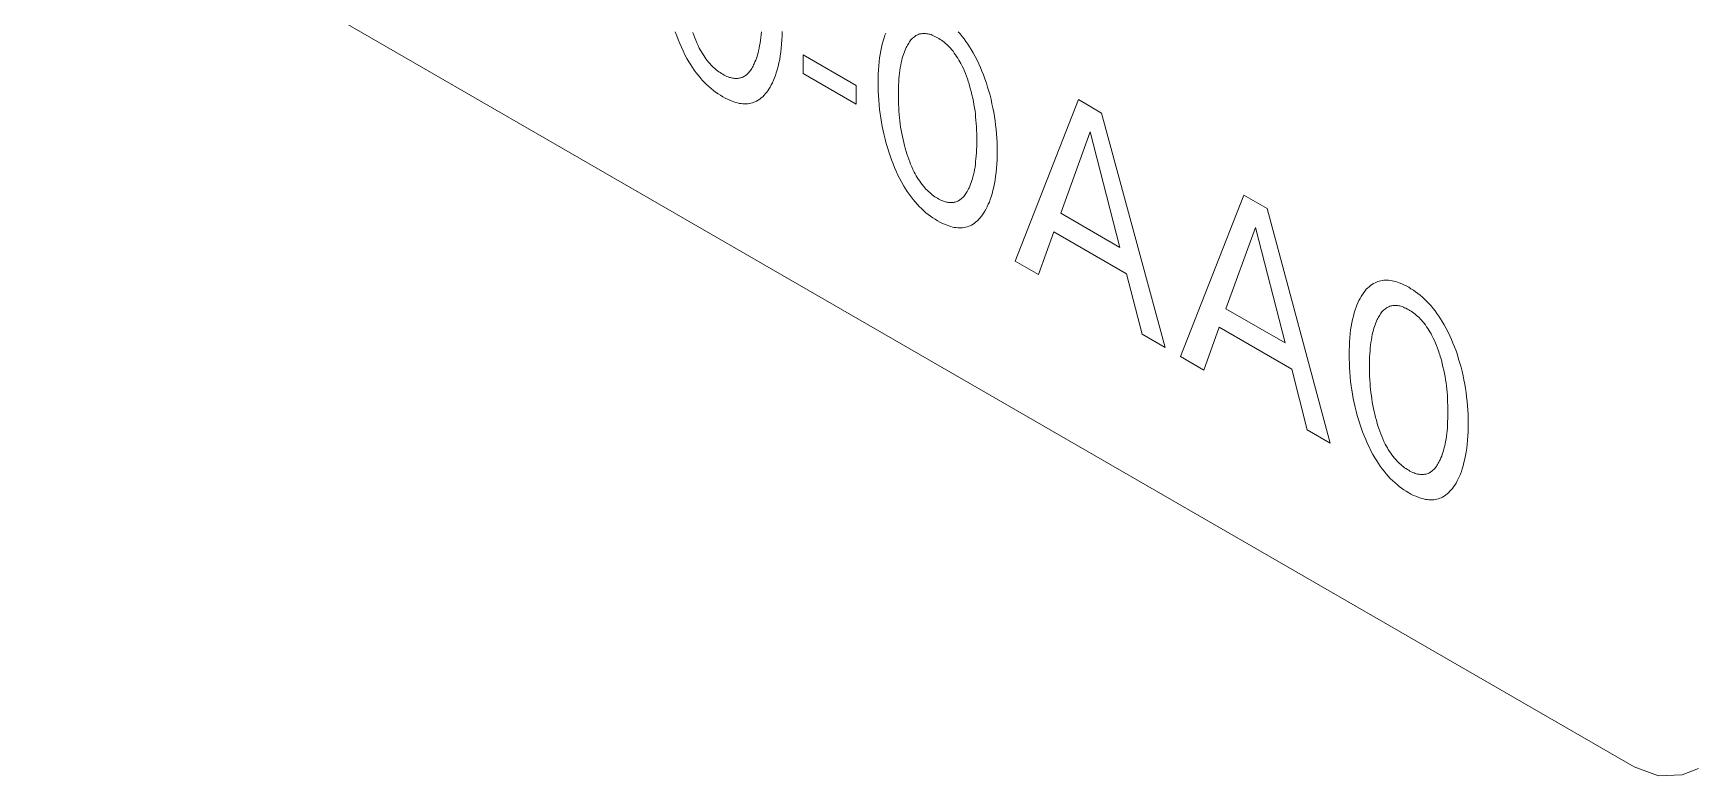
# Model space of a CAD drawing. Header units: inches. Extents: x 67578 to 72421, y -34894 to -31675.
# Drawn here: x 69258.74 to 69275.13, y -33412.48 to -33405.18 of the extents above; entities that cross this region are included whole.
import ezdxf

# ---------------------------------------------------------------- set-up
doc = ezdxf.new("R2010")
doc.units = ezdxf.units.IN
doc.header["$MEASUREMENT"] = 0

# ---------------------------------------------------------------- blocks, each defined once
blk = doc.blocks.new('ET200S')
at = {"lineweight": 0}
for p, q in [((76.391, -34.995), (86.291, -40.71)), ((81.152, -36.307), (81.481, -36.497)), ((81.152, -36.423), (81.152, -36.307)), ((81.481, -36.612), (81.152, -36.423)), ((81.481, -36.497), (81.481, -36.612)), ((82.463, -37.582), (82.855, -36.584)), ((82.855, -36.584), (82.998, -36.667)), ((82.998, -36.667), (83.39, -38.117)), ((82.927, -36.784), (82.745, -37.287)), ((83.111, -37.498), (82.927, -36.784)), ((83.486, -38.173), (83.877, -37.174)), ((83.877, -37.174), (84.021, -37.257)), ((84.021, -37.257), (84.412, -38.708)), ((82.745, -37.287), (83.111, -37.498)), ((83.95, -37.374), (83.767, -37.877)), ((84.133, -38.088), (83.95, -37.374)), ((82.703, -37.401), (82.608, -37.666)), ((83.152, -37.661), (82.703, -37.401)), ((82.608, -37.666), (82.463, -37.582)), ((83.248, -38.035), (83.152, -37.661)), ((83.767, -37.877), (84.133, -38.088)), ((83.725, -37.991), (83.63, -38.256)), ((84.174, -38.251), (83.725, -37.991)), ((83.39, -38.117), (83.248, -38.035)), ((83.63, -38.256), (83.486, -38.173)), ((84.27, -38.626), (84.174, -38.251)), ((84.412, -38.708), (84.27, -38.626)), ((86.442, -40.765), (86.291, -40.71)), ((86.588, -40.76), (86.442, -40.765)), ((86.69, -40.72), (86.588, -40.76))]:
    blk.add_line(p, q, dxfattribs=at)
for points in [[(80.94, -36.519), (80.948, -36.506), (80.955, -36.493), (80.962, -36.479), (80.969, -36.464), (80.975, -36.45), (80.981, -36.434), (80.986, -36.419), (80.992, -36.399), (80.998, -36.378), (81.002, -36.357), (81.007, -36.336), (81.01, -36.314), (81.014, -36.291), (81.017, -36.266), (81.019, -36.241), (81.021, -36.215), (81.022, -36.189), (81.023, -36.163)], [(80.361, -36.164), (80.37, -36.19), (80.379, -36.213), (80.389, -36.237), (80.399, -36.26), (80.41, -36.283), (80.421, -36.306), (80.433, -36.329), (80.446, -36.351), (80.457, -36.369), (80.468, -36.385), (80.479, -36.402), (80.491, -36.418), (80.503, -36.433), (80.515, -36.448), (80.528, -36.463), (80.541, -36.477), (80.555, -36.49), (80.569, -36.503), (80.583, -36.515), (80.597, -36.527), (80.611, -36.538), (80.626, -36.548), (80.64, -36.557), (80.655, -36.566), (80.67, -36.574), (80.684, -36.582), (80.699, -36.588), (80.713, -36.594), (80.724, -36.598), (80.736, -36.602), (80.747, -36.604), (80.758, -36.607), (80.769, -36.608), (80.779, -36.609), (80.79, -36.61), (80.8, -36.61), (80.81, -36.609), (80.819, -36.607), (80.829, -36.606), (80.838, -36.603), (80.847, -36.6), (80.856, -36.597), (80.864, -36.593), (80.874, -36.587), (80.884, -36.58), (80.893, -36.573), (80.902, -36.566), (80.91, -36.557), (80.918, -36.548), (80.926, -36.539), (80.933, -36.529), (80.94, -36.519)], [(80.894, -36.164), (80.892, -36.183), (80.891, -36.2), (80.888, -36.217), (80.886, -36.234), (80.883, -36.25), (80.88, -36.266), (80.876, -36.282), (80.873, -36.294), (80.87, -36.306), (80.867, -36.318), (80.863, -36.329), (80.859, -36.34), (80.854, -36.351), (80.85, -36.362), (80.846, -36.369), (80.842, -36.377), (80.839, -36.384), (80.834, -36.391), (80.83, -36.398), (80.826, -36.404), (80.821, -36.41), (80.816, -36.416), (80.811, -36.422), (80.805, -36.427), (80.8, -36.432), (80.795, -36.435), (80.79, -36.438), (80.785, -36.441), (80.78, -36.444), (80.775, -36.446), (80.77, -36.448), (80.764, -36.45), (80.759, -36.451), (80.753, -36.452), (80.747, -36.453), (80.741, -36.453), (80.735, -36.453), (80.728, -36.453), (80.722, -36.452), (80.716, -36.451), (80.709, -36.45), (80.703, -36.448), (80.696, -36.446), (80.688, -36.443), (80.68, -36.44), (80.671, -36.436), (80.663, -36.432), (80.655, -36.427), (80.647, -36.422), (80.638, -36.417), (80.63, -36.411), (80.622, -36.405), (80.614, -36.399), (80.606, -36.392), (80.598, -36.385), (80.59, -36.377), (80.583, -36.37), (80.575, -36.361), (80.567, -36.352), (80.559, -36.342), (80.551, -36.332), (80.544, -36.321), (80.537, -36.31), (80.53, -36.299), (80.523, -36.288), (80.516, -36.276), (80.51, -36.265), (80.502, -36.249), (80.495, -36.233), (80.488, -36.217), (80.482, -36.201), (80.476, -36.185), (80.47, -36.169)], [(82.268, -37.286), (82.276, -37.273), (82.284, -37.26), (82.291, -37.246), (82.297, -37.231), (82.304, -37.217), (82.309, -37.202), (82.315, -37.186), (82.321, -37.166), (82.326, -37.145), (82.331, -37.124), (82.335, -37.103), (82.339, -37.081), (82.342, -37.058), (82.345, -37.034), (82.348, -37.008), (82.349, -36.983), (82.351, -36.956), (82.351, -36.93), (82.352, -36.903), (82.351, -36.877), (82.351, -36.85), (82.349, -36.823), (82.348, -36.795), (82.345, -36.768), (82.342, -36.74), (82.339, -36.714), (82.335, -36.688), (82.331, -36.662), (82.326, -36.635), (82.32, -36.609), (82.314, -36.582), (82.308, -36.557), (82.301, -36.532), (82.293, -36.507), (82.285, -36.482), (82.276, -36.456), (82.267, -36.431), (82.258, -36.408), (82.249, -36.385), (82.238, -36.362), (82.228, -36.34), (82.216, -36.317), (82.204, -36.295), (82.191, -36.273), (82.181, -36.257), (82.17, -36.24), (82.159, -36.224), (82.147, -36.208), (82.135, -36.193), (82.123, -36.178), (82.11, -36.164)], [(81.664, -36.172), (81.658, -36.186), (81.653, -36.201), (81.647, -36.22), (81.641, -36.24), (81.636, -36.261), (81.632, -36.282), (81.628, -36.304), (81.625, -36.326), (81.622, -36.35), (81.62, -36.375), (81.618, -36.4), (81.617, -36.426), (81.616, -36.452), (81.616, -36.478), (81.616, -36.505), (81.617, -36.533), (81.618, -36.56), (81.62, -36.588), (81.622, -36.616), (81.625, -36.645), (81.628, -36.671), (81.632, -36.697), (81.636, -36.724), (81.641, -36.75), (81.646, -36.777), (81.653, -36.804), (81.659, -36.829), (81.666, -36.855), (81.673, -36.88), (81.681, -36.906), (81.69, -36.931), (81.699, -36.957), (81.708, -36.98), (81.717, -37.004), (81.728, -37.027), (81.738, -37.051), (81.75, -37.074), (81.762, -37.096), (81.775, -37.119), (81.785, -37.136), (81.796, -37.152), (81.808, -37.169), (81.82, -37.185), (81.832, -37.201), (81.844, -37.216), (81.857, -37.23), (81.87, -37.244), (81.884, -37.258), (81.897, -37.27), (81.911, -37.283), (81.926, -37.294), (81.94, -37.305), (81.955, -37.315), (81.969, -37.324), (81.984, -37.333), (81.998, -37.341), (82.013, -37.349), (82.027, -37.355), (82.042, -37.361), (82.053, -37.365), (82.065, -37.369), (82.076, -37.372), (82.087, -37.374), (82.098, -37.375), (82.108, -37.377), (82.118, -37.377), (82.128, -37.377), (82.138, -37.376), (82.148, -37.375), (82.157, -37.373), (82.167, -37.37), (82.176, -37.367), (82.184, -37.364), (82.193, -37.36), (82.203, -37.354), (82.212, -37.348), (82.221, -37.34), (82.23, -37.333), (82.239, -37.324), (82.247, -37.315), (82.254, -37.306), (82.262, -37.296), (82.268, -37.286)], [(81.789, -36.904), (81.783, -36.885), (81.778, -36.867), (81.774, -36.848), (81.77, -36.83), (81.766, -36.811), (81.762, -36.793), (81.759, -36.773), (81.755, -36.754), (81.753, -36.734), (81.75, -36.714), (81.748, -36.695), (81.746, -36.676), (81.744, -36.655), (81.743, -36.634), (81.742, -36.613), (81.741, -36.593), (81.741, -36.573), (81.741, -36.552), (81.741, -36.533), (81.741, -36.513), (81.742, -36.494), (81.743, -36.474), (81.744, -36.456), (81.746, -36.437), (81.748, -36.42), (81.75, -36.403), (81.753, -36.387), (81.756, -36.371), (81.759, -36.355), (81.762, -36.34), (81.765, -36.328), (81.769, -36.316), (81.772, -36.305), (81.776, -36.294), (81.78, -36.283), (81.785, -36.272), (81.789, -36.262), (81.793, -36.255), (81.797, -36.248), (81.801, -36.241), (81.805, -36.234), (81.809, -36.227), (81.814, -36.221), (81.818, -36.215), (81.823, -36.21), (81.828, -36.204), (81.834, -36.199), (81.84, -36.195), (81.845, -36.191), (81.85, -36.188), (81.855, -36.185), (81.861, -36.183), (81.867, -36.18), (81.872, -36.178), (81.878, -36.177), (81.885, -36.176), (81.891, -36.175), (81.898, -36.175), (81.904, -36.175), (81.911, -36.175), (81.917, -36.176), (81.923, -36.177), (81.93, -36.179), (81.936, -36.18), (81.943, -36.182), (81.951, -36.185), (81.959, -36.189), (81.967, -36.193), (81.975, -36.197), (81.984, -36.201), (81.992, -36.206), (82, -36.212), (82.008, -36.217), (82.016, -36.223), (82.024, -36.229), (82.032, -36.236), (82.04, -36.243), (82.048, -36.251), (82.055, -36.258), (82.063, -36.266), (82.071, -36.276), (82.079, -36.285), (82.087, -36.296), (82.094, -36.306), (82.101, -36.317), (82.108, -36.328), (82.115, -36.339), (82.122, -36.35), (82.128, -36.361), (82.135, -36.377), (82.143, -36.392), (82.15, -36.408), (82.156, -36.423), (82.162, -36.439), (82.168, -36.455), (82.173, -36.47), (82.178, -36.486), (82.179, -36.491)], [(82.179, -36.491), (82.185, -36.512), (82.191, -36.533), (82.196, -36.554), (82.201, -36.575), (82.205, -36.595), (82.208, -36.615), (82.212, -36.634), (82.215, -36.654), (82.217, -36.673), (82.219, -36.692), (82.221, -36.711), (82.223, -36.732), (82.224, -36.752), (82.225, -36.773), (82.226, -36.793), (82.226, -36.813), (82.227, -36.833), (82.226, -36.853), (82.226, -36.873), (82.225, -36.892), (82.224, -36.912), (82.223, -36.931), (82.221, -36.95), (82.219, -36.967), (82.217, -36.984), (82.215, -37.001), (82.212, -37.017), (82.209, -37.033), (82.205, -37.049), (82.202, -37.061), (82.199, -37.073), (82.195, -37.085), (82.192, -37.096), (82.187, -37.107), (82.183, -37.118), (82.178, -37.129), (82.175, -37.136), (82.171, -37.144), (82.167, -37.151), (82.163, -37.158), (82.159, -37.165), (82.154, -37.171), (82.15, -37.177), (82.145, -37.183), (82.139, -37.189), (82.134, -37.194), (82.128, -37.199), (82.124, -37.202), (82.119, -37.205), (82.114, -37.208), (82.109, -37.211), (82.104, -37.213), (82.098, -37.215), (82.093, -37.217), (82.087, -37.218), (82.081, -37.219), (82.076, -37.22), (82.069, -37.221), (82.063, -37.221), (82.057, -37.22), (82.051, -37.219), (82.044, -37.218), (82.038, -37.217), (82.031, -37.215), (82.025, -37.213), (82.016, -37.21), (82.008, -37.207), (82, -37.203), (81.992, -37.199), (81.984, -37.194), (81.975, -37.189), (81.967, -37.184), (81.959, -37.178), (81.951, -37.172), (81.943, -37.166), (81.935, -37.159), (81.927, -37.152), (81.919, -37.144), (81.911, -37.137), (81.904, -37.129), (81.896, -37.119), (81.888, -37.109), (81.88, -37.099), (81.873, -37.088), (81.865, -37.077), (81.858, -37.066), (81.852, -37.055), (81.845, -37.043), (81.839, -37.032), (81.831, -37.016), (81.824, -37), (81.817, -36.984), (81.811, -36.968), (81.805, -36.952), (81.799, -36.936), (81.794, -36.92), (81.789, -36.904)], [(84.611, -37.789), (84.603, -37.801), (84.596, -37.814), (84.589, -37.827), (84.583, -37.84), (84.577, -37.854), (84.572, -37.868), (84.566, -37.883), (84.56, -37.902), (84.555, -37.922), (84.55, -37.943), (84.545, -37.964), (84.541, -37.986), (84.538, -38.008), (84.535, -38.032), (84.533, -38.057), (84.531, -38.082), (84.53, -38.108), (84.529, -38.134), (84.529, -38.16), (84.529, -38.187), (84.53, -38.215), (84.531, -38.242), (84.533, -38.27), (84.535, -38.298), (84.538, -38.326), (84.541, -38.353), (84.545, -38.379), (84.549, -38.405), (84.554, -38.432), (84.56, -38.459), (84.566, -38.486), (84.572, -38.511), (84.579, -38.537), (84.586, -38.562), (84.594, -38.588), (84.603, -38.613), (84.612, -38.639), (84.621, -38.662), (84.631, -38.686), (84.641, -38.709), (84.652, -38.732), (84.663, -38.755), (84.675, -38.778), (84.688, -38.8), (84.699, -38.818), (84.71, -38.834), (84.721, -38.851), (84.733, -38.867), (84.745, -38.882), (84.757, -38.897), (84.77, -38.912), (84.783, -38.926), (84.797, -38.939), (84.811, -38.952), (84.825, -38.964), (84.839, -38.976), (84.853, -38.987), (84.868, -38.997), (84.882, -39.006), (84.897, -39.015), (84.911, -39.023), (84.926, -39.031), (84.941, -39.037), (84.955, -39.043), (84.966, -39.047), (84.978, -39.051), (84.989, -39.053), (85, -39.056), (85.011, -39.057), (85.021, -39.058), (85.032, -39.059), (85.042, -39.059), (85.052, -39.058), (85.061, -39.056), (85.071, -39.055), (85.08, -39.052), (85.089, -39.049), (85.097, -39.046), (85.106, -39.042), (85.116, -39.036), (85.125, -39.029), (85.135, -39.022), (85.143, -39.015), (85.152, -39.006), (85.16, -38.997), (85.167, -38.988), (85.175, -38.978), (85.182, -38.968)], [(85.182, -38.968), (85.19, -38.955), (85.197, -38.942), (85.204, -38.928), (85.211, -38.913), (85.217, -38.899), (85.223, -38.883), (85.228, -38.868), (85.234, -38.848), (85.239, -38.827), (85.244, -38.806), (85.249, -38.785), (85.252, -38.763), (85.256, -38.74), (85.259, -38.715), (85.261, -38.69), (85.263, -38.664), (85.264, -38.638), (85.265, -38.612), (85.265, -38.585), (85.265, -38.559), (85.264, -38.532), (85.263, -38.505), (85.261, -38.477), (85.258, -38.45), (85.255, -38.422), (85.252, -38.396), (85.248, -38.37), (85.244, -38.344), (85.239, -38.317), (85.233, -38.291), (85.227, -38.264), (85.221, -38.239), (85.214, -38.214), (85.206, -38.189), (85.198, -38.163), (85.19, -38.138), (85.18, -38.113), (85.171, -38.09), (85.162, -38.067), (85.152, -38.044), (85.141, -38.022), (85.129, -37.999), (85.117, -37.977), (85.105, -37.955), (85.094, -37.939), (85.083, -37.922), (85.072, -37.906), (85.06, -37.89), (85.048, -37.875), (85.036, -37.86), (85.023, -37.846), (85.01, -37.832), (84.997, -37.819), (84.983, -37.806), (84.969, -37.794), (84.954, -37.783), (84.94, -37.772), (84.926, -37.762), (84.911, -37.753), (84.897, -37.744), (84.882, -37.736), (84.868, -37.729), (84.854, -37.722), (84.839, -37.717), (84.828, -37.712), (84.817, -37.709), (84.806, -37.706), (84.795, -37.704), (84.784, -37.702), (84.773, -37.701), (84.763, -37.7), (84.753, -37.7), (84.743, -37.701), (84.734, -37.702), (84.724, -37.704), (84.715, -37.706), (84.706, -37.709), (84.698, -37.712), (84.689, -37.716), (84.679, -37.721), (84.67, -37.727), (84.661, -37.734), (84.652, -37.741), (84.643, -37.749), (84.635, -37.757), (84.628, -37.766), (84.62, -37.776), (84.613, -37.786), (84.611, -37.789)], [(84.702, -38.586), (84.697, -38.567), (84.692, -38.549), (84.687, -38.53), (84.683, -38.512), (84.679, -38.493), (84.675, -38.475), (84.672, -38.455), (84.669, -38.435), (84.666, -38.416), (84.663, -38.396), (84.661, -38.377), (84.659, -38.358), (84.658, -38.337), (84.656, -38.316), (84.655, -38.295), (84.654, -38.275), (84.654, -38.254), (84.654, -38.234), (84.654, -38.215), (84.655, -38.195), (84.655, -38.176), (84.656, -38.156), (84.658, -38.137), (84.659, -38.119), (84.661, -38.102), (84.663, -38.085), (84.666, -38.069), (84.669, -38.053), (84.672, -38.037), (84.676, -38.022), (84.679, -38.01), (84.682, -37.998), (84.686, -37.987), (84.689, -37.976), (84.694, -37.965), (84.698, -37.954), (84.703, -37.944), (84.706, -37.937), (84.71, -37.929), (84.714, -37.922), (84.718, -37.916), (84.722, -37.909), (84.727, -37.903), (84.731, -37.897), (84.736, -37.892), (84.742, -37.886), (84.747, -37.881), (84.753, -37.877), (84.758, -37.873), (84.763, -37.87), (84.768, -37.867), (84.774, -37.865), (84.78, -37.862), (84.786, -37.86), (84.792, -37.859), (84.798, -37.858), (84.804, -37.857), (84.811, -37.857), (84.818, -37.857), (84.824, -37.857), (84.83, -37.858), (84.836, -37.859), (84.843, -37.86), (84.849, -37.862), (84.856, -37.864), (84.864, -37.867), (84.872, -37.871), (84.88, -37.874), (84.889, -37.879), (84.897, -37.883), (84.905, -37.888), (84.913, -37.893), (84.921, -37.899), (84.929, -37.905), (84.938, -37.911), (84.945, -37.918), (84.953, -37.925), (84.961, -37.932), (84.969, -37.94), (84.976, -37.948), (84.984, -37.958), (84.992, -37.967), (85, -37.977), (85.007, -37.988), (85.015, -37.999), (85.022, -38.009), (85.028, -38.02), (85.035, -38.032), (85.041, -38.043), (85.049, -38.058), (85.056, -38.074), (85.063, -38.09), (85.069, -38.105), (85.075, -38.121), (85.081, -38.137), (85.086, -38.152), (85.091, -38.168), (85.092, -38.173)], [(85.092, -38.173), (85.099, -38.194), (85.104, -38.215), (85.109, -38.236), (85.114, -38.257), (85.118, -38.277), (85.122, -38.297), (85.125, -38.316), (85.128, -38.336), (85.13, -38.355), (85.132, -38.374), (85.134, -38.393), (85.136, -38.414), (85.137, -38.434), (85.138, -38.455), (85.139, -38.475), (85.14, -38.495), (85.14, -38.515), (85.14, -38.535), (85.139, -38.555), (85.138, -38.574), (85.137, -38.594), (85.136, -38.613), (85.134, -38.632), (85.133, -38.649), (85.13, -38.666), (85.128, -38.683), (85.125, -38.699), (85.122, -38.715), (85.118, -38.731), (85.115, -38.743), (85.112, -38.755), (85.108, -38.767), (85.105, -38.778), (85.101, -38.789), (85.096, -38.8), (85.092, -38.811), (85.088, -38.818), (85.084, -38.826), (85.08, -38.833), (85.076, -38.84), (85.072, -38.847), (85.068, -38.853), (85.063, -38.859), (85.058, -38.865), (85.053, -38.871), (85.047, -38.876), (85.041, -38.881), (85.037, -38.884), (85.032, -38.887), (85.027, -38.89), (85.022, -38.893), (85.017, -38.895), (85.012, -38.897), (85.006, -38.899), (85, -38.9), (84.995, -38.901), (84.989, -38.902), (84.983, -38.902), (84.976, -38.902), (84.97, -38.902), (84.964, -38.901), (84.958, -38.9), (84.951, -38.899), (84.944, -38.897), (84.938, -38.895), (84.93, -38.892), (84.922, -38.889), (84.913, -38.885), (84.905, -38.881), (84.897, -38.876), (84.889, -38.871), (84.88, -38.866), (84.872, -38.86), (84.864, -38.854), (84.856, -38.848), (84.848, -38.841), (84.84, -38.834), (84.832, -38.826), (84.825, -38.819), (84.817, -38.81), (84.809, -38.801), (84.801, -38.791), (84.793, -38.781), (84.786, -38.77), (84.778, -38.759), (84.771, -38.748), (84.765, -38.737), (84.758, -38.725), (84.752, -38.714), (84.744, -38.698), (84.737, -38.682), (84.73, -38.666), (84.724, -38.65), (84.718, -38.634), (84.712, -38.618), (84.707, -38.602), (84.702, -38.586)]]:
    blk.add_lwpolyline(points, dxfattribs=at)

msp = doc.modelspace()

# ---------------------------------------------------------------- block references
at = {"xscale": 1.59100124616462, "yscale": 1.59100124616462, "zscale": 1.59100124616462}
msp.add_blockref('ET200S', (69137.204, -33347.624), dxfattribs=at)

doc.saveas('drawing.dxf')
